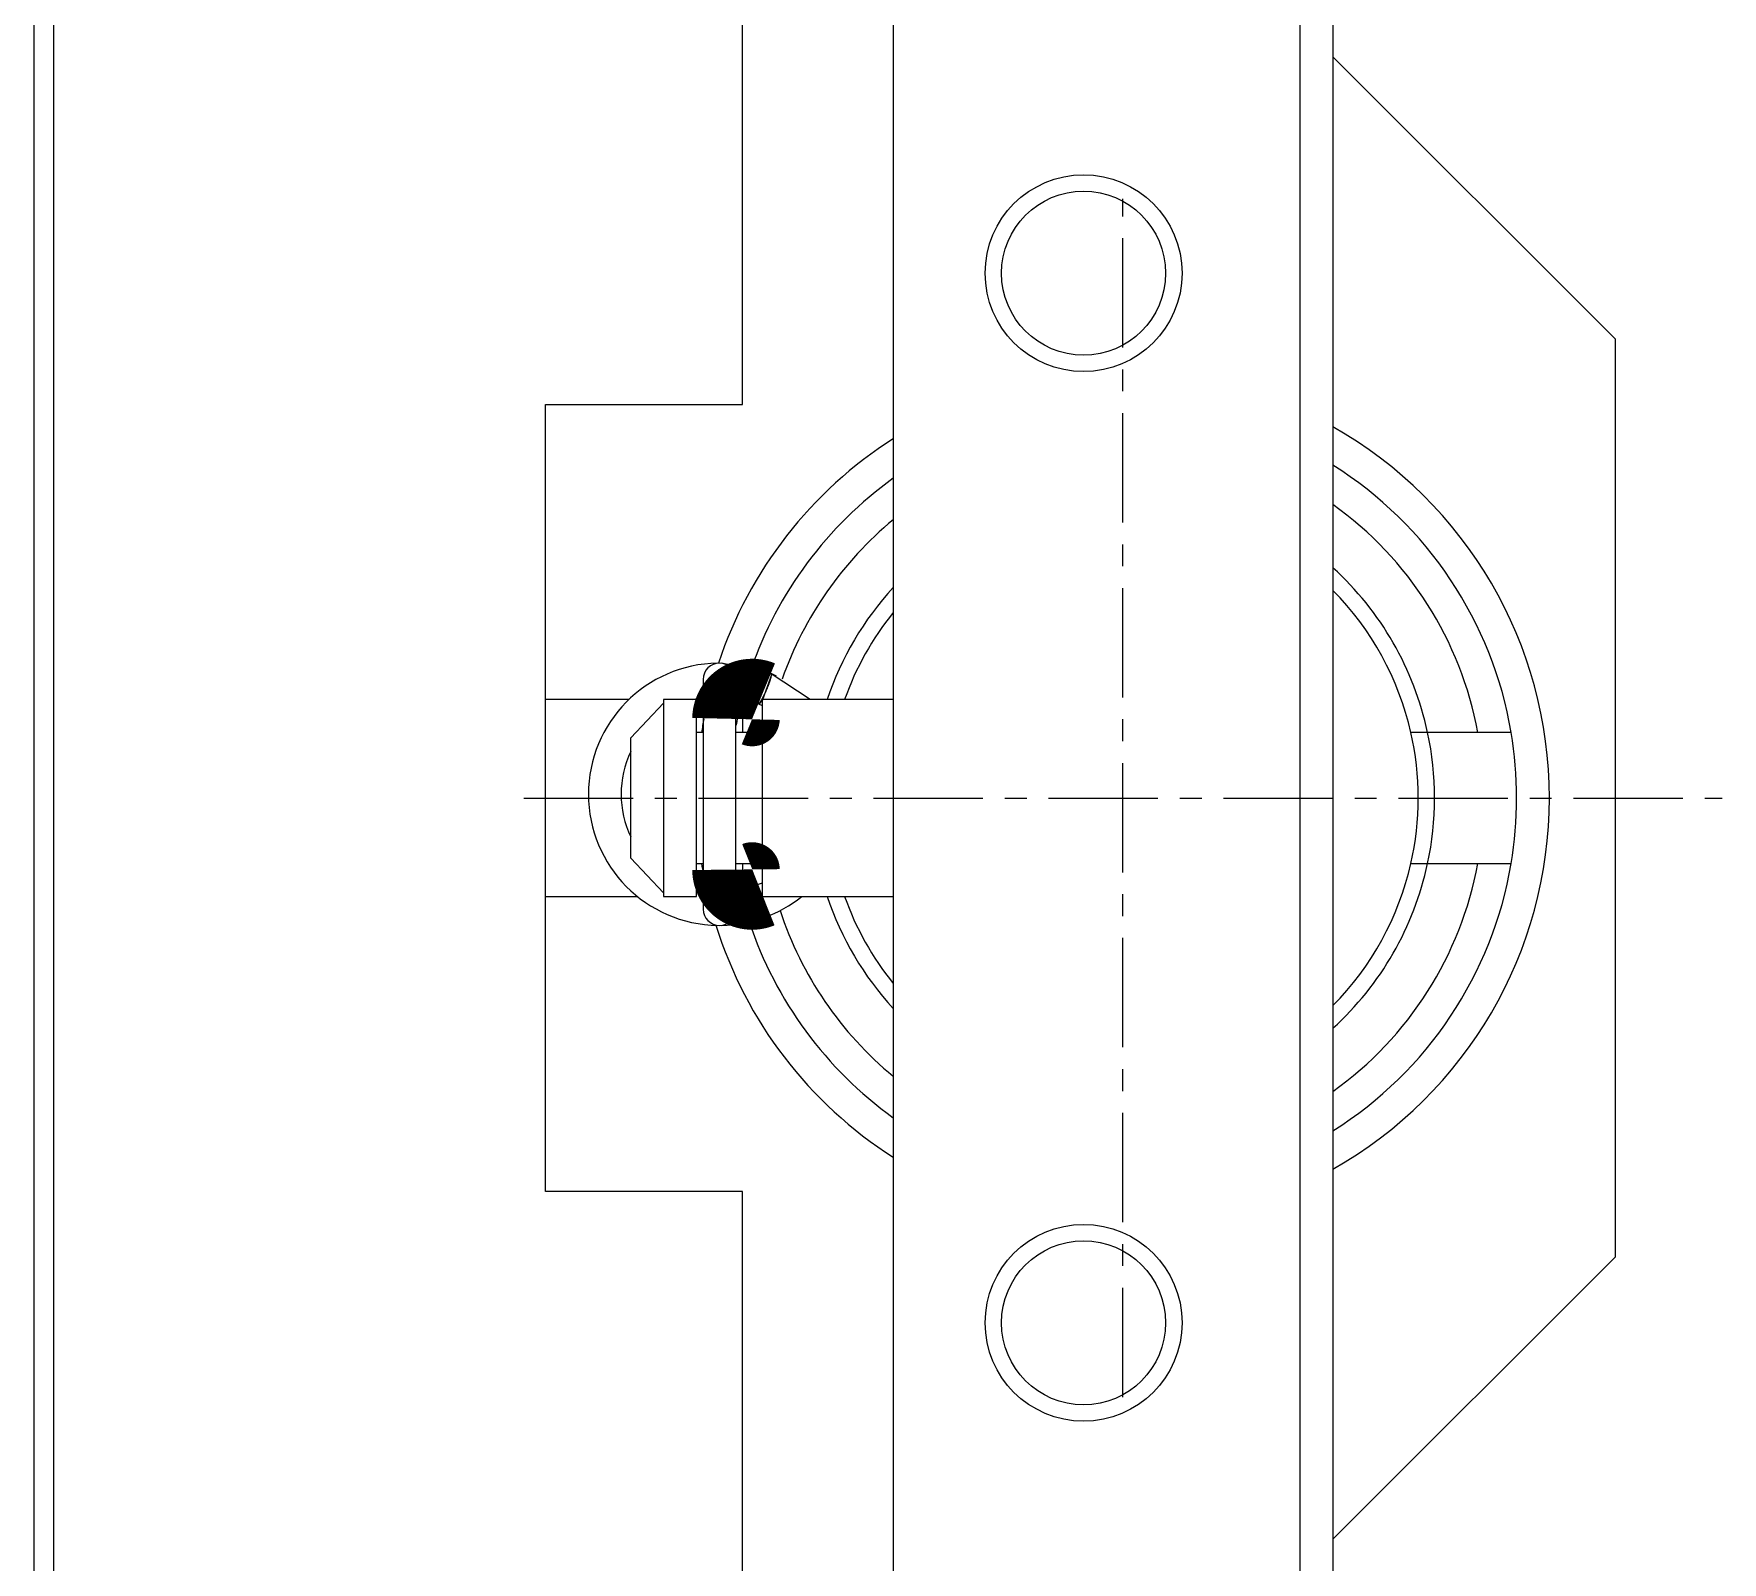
# Model space of a CAD drawing. Extents: x 90 to 467, y 81 to 345.
# Drawn here: x 128.64 to 147.94, y 197.17 to 214.65 of the extents above; entities that cross this region are included whole.
import ezdxf

# ---------------------------------------------------------------- set-up
doc = ezdxf.new("R2010")
doc.units = 0
doc.linetypes.add('CENTER', pattern=[2, 1.25, -0.25, 0.25, -0.25])
doc.layers.get('0').update_dxf_attribs({"linetype": 'CONTINUOUS'})

msp = doc.modelspace()

# ---------------------------------------------------------------- linework, layer by layer
at = {"color": 7, "linetype": 'CONTINUOUS'}
for p, q in [((143.4868864878001, 228.0360597911113), (143.4868864878001, 183.7860597911112)), ((128.8618864878002, 227.6610597911114), (128.8618864878002, 184.1610597911112)), ((143.1118864878001, 184.1610597911112), (143.1118864878001, 227.6610597911114)), ((128.6368864878002, 220.9110597911112), (128.6368864878002, 190.9110597911114)), ((138.4618864878003, 220.1610597911114), (138.4618864878003, 191.6610597911114)), ((136.7368864878002, 210.4110597911112), (136.7368864878002, 215.2860597911113)), ((146.7118864878003, 211.1610597911114), (143.4868864878001, 214.3860597911113)), ((146.7118864878003, 211.1610597911114), (146.7118864878003, 200.6610597911114)), ((134.4868864878002, 206.7173097911114), (134.4868864878002, 210.4110597911112)), ((134.4868864878002, 210.4110597911112), (136.7368864878002, 210.4110597911112)), ((137.0715634878002, 207.3296477911112), (136.4982964878001, 207.4526617911113)), ((137.0669484878002, 207.3325557911112), (136.6483444878001, 207.3404297911114)), ((137.0733954878003, 207.3288657911114), (136.9651344878001, 207.0338487911114)), ((137.5115044878002, 207.0378367911112), (137.0665644878002, 207.3318127911113)), ((137.1277524878003, 207.3039497911113), (137.0715634878002, 207.3296477911112)), ((136.2886674878003, 207.2662967911113), (136.2886674878003, 204.6412967911114)), ((136.6636674878002, 204.6412967911114), (136.6636674878002, 207.2662967911113)), ((135.4396734878002, 207.0360597911113), (134.4868864878002, 207.0360597911113)), ((135.4618864878003, 206.5984457911114), (135.8368864878003, 206.9953217911113)), ((136.2118864878003, 207.0360597911113), (135.8368864878003, 207.0360597911113)), ((135.8368864878003, 207.0360597911113), (135.8368864878003, 206.9953217911113)), ((135.8368864878003, 206.9953217911113), (135.8368864878003, 204.8267977911113)), ((136.1677424878003, 207.0363557911113), (136.2886464878002, 207.0638497911114)), ((136.2118864878003, 204.7860597911113), (136.2118864878003, 207.0360597911113)), ((136.7368864878002, 206.9647117911112), (136.7368864878002, 206.6610597911114)), ((136.9196894878003, 206.9885867911112), (136.9619664878003, 206.9693977911112)), ((136.9651344878001, 207.0338487911114), (136.9265114878003, 206.9856357911114)), ((138.4618864878003, 207.0360597911113), (136.9618864878003, 207.0360597911113)), ((136.9618864878003, 207.0360597911113), (136.9618864878003, 204.7860597911113)), ((134.4868864878002, 205.1048097911113), (134.4868864878002, 206.7173097911114)), ((135.4618864878003, 205.2236737911113), (135.4618864878003, 206.5984457911114)), ((136.2886674878003, 206.6610597911114), (136.2118864878003, 206.6610597911114)), ((136.2886674878003, 206.6610597911114), (136.2118864878003, 206.6610597911114)), ((136.7368424878004, 206.6610597911114), (136.6636584878001, 206.6610597911114)), ((136.7368864878002, 206.6610597911114), (136.6636674878002, 206.6610597911114)), ((136.7368864878002, 206.6610597911114), (136.6636674878002, 206.6610597911114)), ((136.9618864878003, 206.6610597911114), (136.6636674878002, 206.6610597911114)), ((144.5695444878003, 206.6610597911114), (144.3774984878003, 206.6610597911114)), ((145.5239464878001, 206.6610597911114), (144.5695444878003, 206.6610597911114)), ((145.1431314878003, 206.6610597911114), (144.5695444878003, 206.6610597911114)), ((145.5239464878001, 206.6610597911114), (145.1431314878003, 206.6610597911114)), ((135.8368864878003, 204.8267977911113), (135.4618864878003, 205.2236737911113)), ((136.2118864878003, 205.1610597911114), (136.2886674878003, 205.1610597911114)), ((136.2118864878003, 205.1610597911114), (136.2886674878003, 205.1610597911114)), ((136.6636584878001, 205.1610597911114), (136.7368424878004, 205.1610597911114)), ((136.6636674878002, 205.1610597911114), (136.7368864878002, 205.1610597911114)), ((136.6636674878002, 205.1610597911114), (136.9618864878003, 205.1610597911114)), ((136.7368864878002, 205.1610017911114), (136.7368864878002, 204.9428857911113)), ((144.3774984878003, 205.1610597911114), (144.5695444878003, 205.1610597911114)), ((144.5695444878003, 205.1610597911114), (145.1431314878003, 205.1610597911114)), ((145.1431314878003, 205.1610597911114), (145.5239464878001, 205.1610597911114)), ((134.4868864878002, 201.4110597911114), (134.4868864878002, 205.1048097911113)), ((134.4868864878002, 204.7860597911113), (135.5368274878004, 204.7860597911113)), ((135.8368864878003, 204.8267977911113), (135.8368864878003, 204.7860597911113)), ((135.8368864878003, 204.7860597911113), (136.2118864878003, 204.7860597911113)), ((136.2886554878001, 204.8439277911114), (136.2118114878003, 204.8596387911113)), ((136.9619684878004, 204.9383907911114), (136.6636734878003, 204.8437247911114)), ((136.9204584878002, 204.9199937911114), (136.9182134878003, 204.9189787911114)), ((136.9618864878003, 204.7860597911113), (138.4618864878003, 204.7860597911113)), ((137.0195844878001, 204.5572507911114), (137.0203394878003, 204.5574957911113)), ((137.0203394878003, 204.5574957911113), (137.0211374878003, 204.5577567911113)), ((137.0211374878003, 204.5577567911113), (137.0222634878003, 204.5581277911113)), ((137.0222634878003, 204.5581277911113), (137.0230214878002, 204.5583787911114)), ((137.0230214878002, 204.5583787911114), (137.0240944878003, 204.5587357911113)), ((137.0240944878003, 204.5587357911113), (137.0254394878003, 204.5591867911114)), ((137.0254394878003, 204.5591867911114), (137.0274224878002, 204.5598587911114)), ((137.0274224878002, 204.5598587911114), (137.0294074878003, 204.5605397911113)), ((137.0294074878003, 204.5605397911113), (137.0330854878001, 204.5618237911114)), ((137.0330854878001, 204.5618237911114), (137.0669484878002, 204.5750367911113)), ((137.0639474878003, 204.5751217911114), (137.0657944878001, 204.5747927911114)), ((137.0657944878001, 204.5747927911114), (137.0655454878001, 204.5753857911114)), ((136.7368864878002, 201.4110597911114), (134.4868864878002, 201.4110597911114)), ((136.7368864878002, 196.5360597911112), (136.7368864878002, 201.4110597911114)), ((143.4868864878001, 197.4360597911114), (146.7118864878003, 200.6610597911114))]:
    msp.add_line(p, q, dxfattribs=at)
at = {"color": 1, "linetype": 'CENTER'}
for p, q in [((141.0868864878003, 199.0610597911114), (141.0868864878003, 212.7610597911113)), ((134.2368864878002, 205.9110597911113), (147.9368864878003, 205.9110597911113))]:
    msp.add_line(p, q, dxfattribs=at)
at = {"color": 7, "linetype": 'CONTINUOUS', "const_width": 1}
for points in [[(136.6636674878002, 206.8149107911112), (136.6638694878001, 206.8235987911114), (136.6645104878003, 206.8327467911112), (136.6655904878003, 206.8418517911114), (136.6671064878003, 206.8508947911114), (136.6690564878003, 206.8598537911113), (136.6714344878003, 206.8687087911114), (136.6742364878003, 206.8774397911114), (136.6774574878002, 206.8860267911113), (136.6810914878001, 206.8944497911114), (136.6851294878004, 206.9026887911113), (136.6895644878004, 206.9107257911113), (136.6943884878002, 206.9185397911114), (136.6995894878002, 206.9261127911113), (136.7051584878003, 206.9334257911114), (136.7110844878002, 206.9404617911112), (136.7173534878002, 206.9472007911114), (136.7239524878002, 206.9536267911113), (136.7308684878003, 206.9597217911113), (136.7380844878004, 206.9654697911113), (136.7455854878001, 206.9708547911114), (136.7533544878002, 206.9758617911114), (136.7613724878002, 206.9804747911113), (136.7696214878002, 206.9846817911114), (136.7780794878003, 206.9884687911113), (136.7867274878003, 206.9918247911114), (136.7955434878001, 206.9947377911113), (136.8045044878003, 206.9971987911114), (136.8135854878003, 206.9991987911114), (136.8227644878003, 207.0007317911114), (136.8320164878003, 207.0017917911114), (136.8413154878001, 207.0023747911114), (136.8506364878003, 207.0024777911114), (136.8599524878004, 207.0020987911113), (136.8692394878002, 207.0012407911113), (136.8784714878003, 206.9999047911112), (136.8876214878002, 206.9980957911114), (136.8966644878003, 206.9958177911113), (136.9055774878002, 206.9930777911114), (136.9143344878002, 206.9898867911112), (136.9193054878003, 206.9878437911114)], [(136.9193054878003, 204.9197497911114), (136.9103954878001, 204.9162077911113), (136.9015954878003, 204.9132287911114), (136.8926464878003, 204.9107027911113), (136.8835724878003, 204.9086367911113), (136.8743994878003, 204.9070387911114), (136.8651514878002, 204.9059147911114), (136.8558524878002, 204.9052677911114), (136.8465294878002, 204.9051017911112), (136.8372084878002, 204.9054167911114), (136.8279154878004, 204.9062117911113), (136.8186754878003, 204.9074837911113), (136.8095134878003, 204.9092307911114), (136.8004564878002, 204.9114447911112), (136.7915274878002, 204.9141207911114), (136.7827514878003, 204.9172487911114), (136.7741504878003, 204.9208187911113), (136.7657484878002, 204.9248207911114), (136.7575654878002, 204.9292417911113), (136.7496234878003, 204.9340677911112), (136.7419404878002, 204.9392837911113), (136.7345364878003, 204.9448757911114), (136.7274274878001, 204.9508277911114), (136.7206304878002, 204.9571217911114), (136.7141614878003, 204.9637407911113), (136.7080334878002, 204.9706667911112), (136.7022594878002, 204.9778807911112), (136.6968534878002, 204.9853657911114), (136.6918244878002, 204.9930997911113), (136.6871844878002, 205.0010657911113), (136.6829414878002, 205.0092427911113), (136.6791034878002, 205.0176117911113), (136.6756794878002, 205.0261507911113), (136.6726744878002, 205.0348417911114), (136.6700944878001, 205.0436627911113), (136.6679444878003, 205.0525937911114), (136.6662274878003, 205.0616137911112), (136.6649474878003, 205.0707027911113), (136.6641054878003, 205.0798397911114), (136.6637044878002, 205.0890037911114), (136.6636674878002, 205.0926817911113)]]:
    msp.add_lwpolyline(points, dxfattribs=at)
at = {"color": 7, "linetype": 'CONTINUOUS'}
for points in [[(136.9199999999999, 206.9879999999999, 0), (136.921, 206.9879999999999, 0), (136.922, 206.9879999999999, 0), (136.9229999999998, 206.9879999999999, 0), (136.9229999999998, 206.9879999999999, 0), (136.924, 206.989, 0), (136.925, 206.989, 0), (136.9259999999999, 206.99, 0), (136.9269999999999, 206.9909999999999, 0), (136.928, 206.9919999999999, 0), (136.929, 206.9929999999998, 0), (136.93, 206.994, 0), (136.931, 206.9949999999999, 0), (136.9319999999999, 206.996, 0), (136.9329999999999, 206.997, 0), (136.934, 206.999, 0), (136.936, 207, 0), (136.937, 207.0019999999999, 0), (136.9379999999999, 207.004, 0), (136.9399999999999, 207.0059999999998, 0), (136.941, 207.0079999999999, 0), (136.942, 207.01, 0), (136.9439999999999, 207.012, 0), (136.945, 207.014, 0), (136.9469999999998, 207.016, 0), (136.9479999999998, 207.019, 0), (136.9499999999999, 207.0209999999999, 0), (136.951, 207.024, 0), (136.953, 207.0259999999999, 0), (136.954, 207.029, 0), (136.9559999999999, 207.032, 0), (136.958, 207.0349999999999, 0), (136.959, 207.0379999999999, 0), (136.961, 207.0409999999998, 0), (136.9629999999999, 207.044, 0), (136.965, 207.0469999999999, 0), (136.966, 207.05, 0), (136.968, 207.053, 0), (136.9699999999999, 207.057, 0), (136.972, 207.06, 0), (136.9739999999999, 207.064, 0), (136.975, 207.067, 0), (136.977, 207.071, 0), (136.9789999999998, 207.0749999999999, 0), (136.9809999999999, 207.078, 0), (136.983, 207.0819999999999, 0), (136.985, 207.0859999999999, 0), (136.9869999999999, 207.0899999999999, 0), (136.989, 207.0939999999999, 0), (136.99, 207.0969999999999, 0), (136.992, 207.101, 0), (136.9939999999998, 207.105, 0), (136.996, 207.109, 0), (136.9979999999999, 207.114, 0), (137, 207.118, 0), (137.002, 207.122, 0), (137.0039999999999, 207.1259999999998, 0), (137.0049999999999, 207.1299999999999, 0), (137.007, 207.1339999999999, 0), (137.0089999999999, 207.1379999999999, 0), (137.0109999999999, 207.1429999999998, 0), (137.013, 207.147, 0), (137.0149999999999, 207.1509999999999, 0), (137.016, 207.155, 0), (137.0179999999998, 207.16, 0), (137.02, 207.1639999999999, 0), (137.0219999999999, 207.168, 0), (137.024, 207.172, 0), (137.025, 207.1759999999999, 0), (137.0269999999999, 207.1809999999999, 0), (137.029, 207.1849999999999, 0), (137.03, 207.1889999999999, 0), (137.032, 207.193, 0), (137.0339999999999, 207.1969999999998, 0), (137.0349999999999, 207.202, 0), (137.037, 207.206, 0), (137.0379999999999, 207.21, 0), (137.0399999999999, 207.214, 0), (137.0409999999999, 207.2179999999999, 0), (137.043, 207.222, 0), (137.0439999999998, 207.2259999999999, 0), (137.046, 207.2299999999999, 0), (137.047, 207.233, 0), (137.048, 207.2369999999998, 0), (137.05, 207.241, 0), (137.0509999999999, 207.2449999999999, 0), (137.0519999999999, 207.248, 0), (137.053, 207.2519999999999, 0), (137.054, 207.2559999999998, 0), (137.055, 207.2589999999999, 0), (137.0569999999999, 207.262, 0), (137.0579999999999, 207.2659999999999, 0), (137.0589999999999, 207.269, 0), (137.06, 207.2719999999999, 0), (137.061, 207.2759999999999, 0), (137.061, 207.279, 0), (137.062, 207.282, 0), (137.063, 207.2849999999998, 0), (137.0639999999999, 207.288, 0), (137.0649999999999, 207.2899999999999, 0), (137.0649999999999, 207.2929999999999, 0), (137.0659999999998, 207.296, 0), (137.0659999999998, 207.298, 0), (137.067, 207.301, 0), (137.067, 207.303, 0), (137.0679999999999, 207.3059999999999, 0), (137.0679999999999, 207.308, 0), (137.0689999999999, 207.31, 0), (137.0689999999999, 207.312, 0), (137.0689999999999, 207.3139999999999, 0), (137.07, 207.3159999999998, 0), (137.07, 207.3179999999999, 0), (137.07, 207.3189999999999, 0), (137.07, 207.3209999999999, 0), (137.07, 207.322, 0), (137.07, 207.324, 0), (137.07, 207.3249999999999, 0), (137.07, 207.3259999999999, 0), (137.07, 207.3269999999999, 0), (137.07, 207.328, 0), (137.0689999999999, 207.329, 0), (137.0689999999999, 207.33, 0), (137.0689999999999, 207.3309999999999, 0), (137.0679999999999, 207.3309999999999, 0), (137.0679999999999, 207.3319999999999, 0), (137.067, 207.3319999999999, 0), (137.067, 207.3329999999999, 0), (137.0659999999998, 207.3329999999999, 0), (137.0659999999998, 207.3329999999999, 0)], [(137.0659999999998, 204.5749999999999, 0), (137.0659999999998, 204.5749999999999, 0), (137.0659999999998, 204.5749999999999, 0), (137.0659999999998, 204.5749999999999, 0), (137.0659999999998, 204.5749999999999, 0), (137.0659999999998, 204.5749999999999, 0), (137.0659999999998, 204.5749999999999, 0), (137.0659999999998, 204.5749999999999, 0), (137.0659999999998, 204.5749999999999, 0), (137.0659999999998, 204.5749999999999, 0), (137.0659999999998, 204.5749999999999, 0), (137.0659999999998, 204.5749999999999, 0), (137.0659999999998, 204.5749999999999, 0), (137.0659999999998, 204.5749999999999, 0), (137.0659999999998, 204.5749999999999, 0), (137.0659999999998, 204.5749999999999, 0), (137.0659999999998, 204.5749999999999, 0), (137.0659999999998, 204.5749999999999, 0), (137.0659999999998, 204.5749999999999, 0), (137.0659999999998, 204.5749999999999, 0), (137.0659999999998, 204.5749999999999, 0), (137.0659999999998, 204.5749999999999, 0), (137.0659999999998, 204.5749999999999, 0), (137.0659999999998, 204.5749999999999, 0), (137.0659999999998, 204.5749999999999, 0), (137.0659999999998, 204.5749999999999, 0), (137.0659999999998, 204.5749999999999, 0), (137.0659999999998, 204.5749999999999, 0), (137.0659999999998, 204.5749999999999, 0), (137.0659999999998, 204.5749999999999, 0), (137.0659999999998, 204.5749999999999, 0), (137.0659999999998, 204.5749999999999, 0), (137.0659999999998, 204.5749999999999, 0), (137.0659999999998, 204.5749999999999, 0), (137.0659999999998, 204.5749999999999, 0), (137.0659999999998, 204.5749999999999, 0), (137.0659999999998, 204.5749999999999, 0), (137.0659999999998, 204.5749999999999, 0), (137.0659999999998, 204.5749999999999, 0), (137.0659999999998, 204.5749999999999, 0), (137.0659999999998, 204.5749999999999, 0), (137.0659999999998, 204.5749999999999, 0), (137.0659999999998, 204.5749999999999, 0), (137.0659999999998, 204.5749999999999, 0), (137.0659999999998, 204.5749999999999, 0), (137.0659999999998, 204.5749999999999, 0), (137.0659999999998, 204.5749999999999, 0), (137.0659999999998, 204.5749999999999, 0), (137.0659999999998, 204.5749999999999, 0), (137.0659999999998, 204.5749999999999, 0), (137.0659999999998, 204.5749999999999, 0), (137.0659999999998, 204.5749999999999, 0), (137.0659999999998, 204.5749999999999, 0), (137.0659999999998, 204.5749999999999, 0), (137.0659999999998, 204.5749999999999, 0), (137.0659999999998, 204.5749999999999, 0), (137.0659999999998, 204.5749999999999, 0), (137.0659999999998, 204.5749999999999, 0), (137.0659999999998, 204.5749999999999, 0), (137.0659999999998, 204.5749999999999, 0), (137.0659999999998, 204.5749999999999, 0), (137.0659999999998, 204.5749999999999, 0), (137.0659999999998, 204.5749999999999, 0), (137.0659999999998, 204.5749999999999, 0), (137.0659999999998, 204.5749999999999, 0), (137.0659999999998, 204.5749999999999, 0), (137.0659999999998, 204.5749999999999, 0), (137.0659999999998, 204.5749999999999, 0), (137.0659999999998, 204.5749999999999, 0), (137.0659999999998, 204.5749999999999, 0), (137.0659999999998, 204.5749999999999, 0), (137.0659999999998, 204.5749999999999, 0), (137.0659999999998, 204.5749999999999, 0), (137.0659999999998, 204.5749999999999, 0), (137.0659999999998, 204.5749999999999, 0), (137.0659999999998, 204.5749999999999, 0), (137.067, 204.5749999999999, 0), (137.067, 204.5749999999999, 0), (137.067, 204.5749999999999, 0), (137.067, 204.5749999999999, 0), (137.067, 204.5749999999999, 0), (137.067, 204.5749999999999, 0), (137.067, 204.5749999999999, 0), (137.067, 204.5749999999999, 0), (137.067, 204.5749999999999, 0), (137.067, 204.5749999999999, 0), (137.067, 204.5749999999999, 0), (137.067, 204.5749999999999, 0), (137.067, 204.5749999999999, 0), (137.067, 204.5749999999999, 0), (137.067, 204.5749999999999, 0), (137.067, 204.5749999999999, 0), (137.067, 204.5749999999999, 0), (137.067, 204.5749999999999, 0), (137.067, 204.5749999999999, 0), (137.067, 204.5749999999999, 0), (137.067, 204.5749999999999, 0), (137.067, 204.5749999999999, 0), (137.067, 204.5749999999999, 0), (137.067, 204.5749999999999, 0), (137.067, 204.5749999999999, 0), (137.067, 204.5749999999999, 0), (137.067, 204.5749999999999, 0), (137.067, 204.5749999999999, 0), (137.067, 204.5749999999999, 0), (137.067, 204.5749999999999, 0), (137.067, 204.5749999999999, 0), (137.067, 204.5749999999999, 0), (137.067, 204.5749999999999, 0), (137.067, 204.5749999999999, 0), (137.067, 204.5749999999999, 0), (137.067, 204.5749999999999, 0), (137.067, 204.5749999999999, 0), (137.067, 204.5749999999999, 0), (137.067, 204.5749999999999, 0), (137.067, 204.5749999999999, 0), (137.067, 204.5749999999999, 0), (137.067, 204.5749999999999, 0), (137.067, 204.5749999999999, 0), (137.067, 204.5749999999999, 0), (137.067, 204.5749999999999, 0), (137.067, 204.5749999999999, 0), (137.067, 204.5749999999999, 0), (137.067, 204.5749999999999, 0), (137.067, 204.5749999999999, 0), (137.067, 204.5749999999999, 0), (137.067, 204.5749999999999, 0), (137.067, 204.5749999999999, 0), (137.067, 204.5749999999999, 0)]]:
    msp.add_polyline3d(points, dxfattribs=at)
at = {"color": 3, "linetype": 'CONTINUOUS'}
for centre in [(140.6368864878003, 211.9110597911114), (140.6368864878003, 199.9110597911114)]:
    msp.add_circle(centre, 1.125, dxfattribs=at)
at = {"color": 7, "linetype": 'CONTINUOUS'}
for centre in [(140.6368864878003, 211.9110597911114), (140.6368864878003, 199.9110597911114)]:
    msp.add_circle(centre, 0.9375, dxfattribs=at)
for centre, radius, start, end in [((141.0868864878003, 205.9110597911113), 4.875, 122.5789700000002, 161.5574959999998), ((141.0868864878003, 205.9110597911113), 4.875, 0, 60.50762699999976), ((141.0868864878003, 205.9110597911113), 4.5, 9.59406499999998, 57.76904700000028), ((141.0868864878003, 205.9110597911113), 4.5, 125.6853349999995, 160.9826499999996), ((141.0868864878003, 205.9110597911113), 4.125, 10.47567900000011, 54.42147399999988), ((141.0868864878003, 205.9110597911113), 4.125, 129.5211959999998, 160.7587749999998), ((141.0868864878003, 205.9110597911113), 3.375, 12.83958499999999, 44.67461000000009), ((141.0868864878003, 205.9110597911113), 3.375, 141.0575589999999, 160.5287789999995), ((136.4762044878002, 205.9538357911113), 1.499044, 90.8527660000003, 269.1982520000002), ((136.4761674878002, 207.2662967911113), 0.1875, 0, 180), ((141.0868864878003, 205.9110597911113), 4.5, 166.8577969999996, 169.4007059999998), ((141.0868864878003, 205.9110597911113), 4.875, 169.3125599999999, 171.150117), ((141.0868864878003, 205.9110597911113), 3.5625, 347.8467989999999, 12.15319400000006), ((141.0868864878003, 205.9110597911113), 4.5, 350.405929, 9.59406499999998), ((136.4764884878004, 205.9540097911113), 1.126026999999999, 154.310469, 205.694758), ((141.0868864878003, 205.9110597911113), 4.875, 299.4923730000002, 0), ((141.0868864878003, 205.9110597911113), 4.875, 188.8498829999998, 190.1823519999997), ((141.0868864878003, 205.9110597911113), 4.125, 305.578526, 349.5243149999997), ((141.0868864878003, 205.9110597911113), 4.5, 302.2309529999997, 350.405929), ((141.0868864878003, 205.9110597911113), 3.375, 315.3253899999999, 347.160409), ((136.4748644878001, 205.9577397911114), 1.503020999999999, 270.9363129999997, 308.7651189999998), ((141.0868864878003, 205.9110597911113), 3.375, 199.4712209999999, 218.9424409999995), ((136.4761674878002, 204.6412967911114), 0.1875, 180, 0), ((141.0868864878003, 205.9110597911113), 4.125, 198.1722070000001, 230.478804), ((141.0868864878003, 205.9110597911113), 4.875, 197.3737769999997, 237.4210299999995), ((141.0868864878003, 205.9110597911113), 4.5, 198.3566019999999, 234.314665)]:
    msp.add_arc(centre, radius, start, end, dxfattribs=at)
at = {"color": 3, "linetype": 'CONTINUOUS'}
for radius, start, end in [(3.5625, 12.15319400000006, 47.64794500000025), (3.5625, 137.4631019999998, 161.5915199999998), (3.375, 347.160409, 12.83958499999999), (3.5625, 312.3520549999997, 347.8467989999999), (3.5625, 198.4084799999996, 222.536898)]:
    msp.add_arc((141.0868864878003, 205.9110597911113), radius, start, end, dxfattribs=at)

doc.saveas('drawing.dxf')
